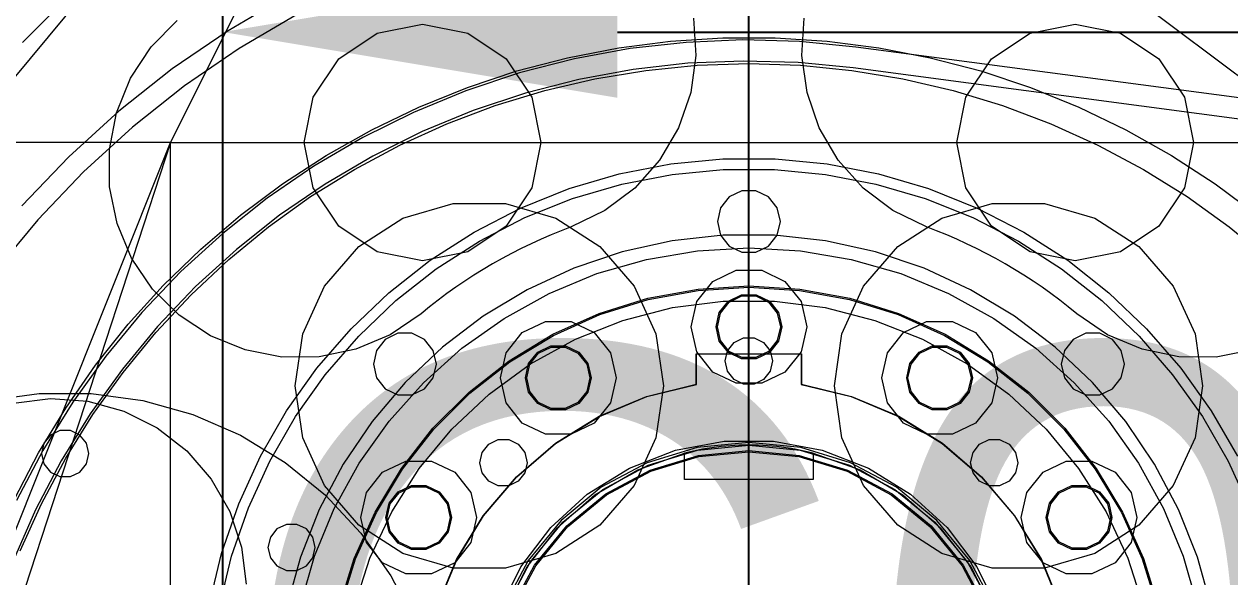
# Model space of a CAD drawing. Header units: millimetres. Extents: x -191664 to 191490, y -197311 to 10263.
# Drawn here: x 25052.6 to 25511.1, y 1774.9 to 1985 of the extents above; entities that cross this region are included whole.
import ezdxf

# ---------------------------------------------------------------- set-up
doc = ezdxf.new("R2010")
doc.units = ezdxf.units.MM
for name, color, linetype, lineweight in [('COTAS_O', 1, 'Continuous', 0), ('COTAS_P', 1, 'Continuous', 0), ('COTAS_USUARIO', 1, 'Continuous', 0), ('lateral_briquetadora', 7, 'Continuous', 0), ('TEXTOS', 4, 'Continuous', 0)]:
    doc.layers.add(name, color=color, linetype=linetype, lineweight=lineweight)
doc.dimstyles.new('PLANTA_100', dxfattribs={"dimtxt": 250, "dimasz": 150, "dimexe": 150, "dimexo": 80, "dimgap": 100, "dimtad": 1, "dimtih": 1, "dimtoh": 1, "dimdec": 1, "dimdsep": 46, "dimcen": 0.09, "dimclrd": 1, "dimclre": 1, "dimclrt": 1, "dimadec": 0, "dimazin": 0, "dimtfac": 1, "dimtdec": 4, "dimtofl": 0, "dimtmove": 0, "dimatfit": 3, "dimfxl": 1, "dimtolj": 1, "dimtzin": 0, "dimarcsym": 0})

# ---------------------------------------------------------------- blocks, each defined once
blk = doc.blocks.new('*D7')
at = {"layer": 'COTAS_P', "color": 1, "lineweight": -2, "transparency": 16777216}
for p, q in [((25334.81, 3271.57), (25080.53, 4103.58)), ((16187.4, 1228.91), (24980.92, 3916.29)), ((16254.38, 496.51), (16000.11, 1328.52))]:
    blk.add_line(p, q, dxfattribs=at)
at = {"layer": 'COTAS_P', "color": 1, "transparency": 16777216}
for points in [[(24973.62, 3940.2), (24988.23, 3892.38), (25124.37, 3960.13)], [(16180.1, 1252.82), (16194.71, 1205), (16043.95, 1185.07)]]:
    blk.add_solid(points, dxfattribs=at)
at = {"layer": 'Defpoints', "color": 0, "transparency": 16777216}
for p in [(25124.37, 3960.13), (25358.19, 3195.06), (16277.76, 420)]:
    blk.add_point(p, dxfattribs=at)
blk = doc.blocks.new('*D8')
at = {"layer": 'COTAS_P', "color": 1, "lineweight": -2, "transparency": 16777216}
for p, q in [((25128.19, 1262), (25128.19, 2132)), ((27628.19, 1262), (27628.19, 2132)), ((25278.19, 1982), (27478.19, 1982))]:
    blk.add_line(p, q, dxfattribs=at)
at = {"layer": 'COTAS_P', "color": 1, "transparency": 16777216}
for points in [[(25278.19, 2007), (25278.19, 1957), (25128.19, 1982)], [(27478.19, 2007), (27478.19, 1957), (27628.19, 1982)]]:
    blk.add_solid(points, dxfattribs=at)
at = {"layer": 'Defpoints', "color": 0, "transparency": 16777216}
for p in [(27628.19, 1982), (25128.19, 1182), (27628.19, 1182)]:
    blk.add_point(p, dxfattribs=at)
blk = doc.blocks.new('*D18')
at = {"layer": 'COTAS_O', "color": 1, "lineweight": -2, "transparency": 16777216}
for p, q in [((24708.19, 2300), (25478.19, 2300)), ((25328.19, 150), (25328.19, 2150)), ((24708.19, 0), (25478.19, 0))]:
    blk.add_line(p, q, dxfattribs=at)
at = {"layer": 'COTAS_O', "color": 1, "transparency": 16777216}
for points in [[(25303.19, 2150), (25353.19, 2150), (25328.19, 2300)], [(25303.19, 150), (25353.19, 150), (25328.19, 0)]]:
    blk.add_solid(points, dxfattribs=at)
at = {"layer": 'Defpoints', "color": 0, "transparency": 16777216}
for p in [(24628.19, 2300), (25328.19, 2300), (24628.19, 0)]:
    blk.add_point(p, dxfattribs=at)
blk = doc.blocks.new('*D101')
at = {"layer": 'COTAS_USUARIO', "color": 1, "lineweight": -2, "transparency": 16777216}
for p, q in [((25328.19, 1805), (25328.19, 3075)), ((26128.19, 1805), (26128.19, 3075)), ((25478.19, 2925), (25978.19, 2925))]:
    blk.add_line(p, q, dxfattribs=at)
at = {"layer": 'COTAS_USUARIO', "color": 1, "transparency": 16777216}
for points in [[(25478.19, 2950), (25478.19, 2900), (25328.19, 2925)], [(25978.19, 2950), (25978.19, 2900), (26128.19, 2925)]]:
    blk.add_solid(points, dxfattribs=at)
at = {"layer": 'Defpoints', "color": 0, "transparency": 16777216}
for p in [(26128.19, 2925), (25328.19, 1725), (26128.19, 1725)]:
    blk.add_point(p, dxfattribs=at)

msp = doc.modelspace()

# ---------------------------------------------------------------- linework, layer by layer
at = {"layer": 'lateral_briquetadora', "color": 9, "true_color": 0xb9c3c2}
for p, q in [((25228.19, 2180), (25028.19, 1940)), ((25228.19, 2180), (25108.19, 1940)), ((25228.19, 2180), (25548.19, 1940)), ((25152.34, 1995.54), (25130.1, 1982.51)), ((25063.55, 1989.63), (25057.11, 1983.19)), ((25100.84, 1976.33), (25110.82, 1986.44)), ((25156.15, 1988.51), (25134.38, 1975.75)), ((25307.16, 1987.3), (25308, 1973.12)), ((25348.37, 1973.12), (25349.21, 1987.3)), ((25057.11, 1983.19), (25051.94, 1978.03)), ((25130.1, 1982.51), (25108.82, 1967.96)), ((25172.24, 1971.81), (25186.84, 1981.57)), ((25186.84, 1981.57), (25204.06, 1984.99)), ((25204.06, 1984.99), (25221.28, 1981.57)), ((25221.28, 1981.57), (25235.88, 1971.81)), ((25420.49, 1971.81), (25435.09, 1981.57)), ((25435.09, 1981.57), (25452.31, 1984.99)), ((25452.31, 1984.99), (25469.53, 1981.57)), ((25469.53, 1981.57), (25484.13, 1971.81)), ((25093.02, 1964.46), (25100.84, 1976.33)), ((25278.71, 1976.03), (25298.42, 1978.57)), ((25298.42, 1978.57), (25318.25, 1979.84)), ((25318.25, 1979.84), (25338.12, 1979.84)), ((25338.12, 1979.84), (25357.95, 1978.57)), ((25357.95, 1978.57), (25377.66, 1976.03)), ((25134.38, 1975.75), (25113.56, 1961.51)), ((25162.49, 1957.21), (25172.24, 1971.81)), ((25235.88, 1971.81), (25245.64, 1957.21)), ((25239.98, 1967.19), (25259.21, 1972.23)), ((25259.21, 1972.23), (25278.71, 1976.03)), ((25308, 1973.12), (25306.06, 1959.04)), ((25350.32, 1959.04), (25348.37, 1973.12)), ((25377.66, 1976.03), (25397.17, 1972.23)), ((25397.17, 1972.23), (25416.39, 1967.19)), ((25410.74, 1957.21), (25420.49, 1971.81)), ((25484.13, 1971.81), (25493.89, 1957.21)), ((25108.82, 1967.96), (25088.6, 1951.96)), ((25221.12, 1960.93), (25239.98, 1967.19)), ((25269.66, 1964.24), (25289.03, 1967.43)), ((25289.03, 1967.43), (25308.57, 1969.36)), ((25308.57, 1969.36), (25328.19, 1970)), ((25328.19, 1970), (25347.81, 1969.36)), ((25347.81, 1969.36), (25367.34, 1967.43)), ((25367.34, 1967.43), (25386.71, 1964.24)), ((25416.39, 1967.19), (25435.25, 1960.93)), ((25087.66, 1951.3), (25093.02, 1964.46)), ((25250.54, 1959.78), (25269.66, 1964.24)), ((25386.71, 1964.24), (25405.83, 1959.78)), ((25113.56, 1961.51), (25093.78, 1945.86)), ((25202.7, 1953.47), (25221.12, 1960.93)), ((25231.75, 1954.08), (25250.54, 1959.78)), ((25306.06, 1959.04), (25301.4, 1945.61)), ((25354.97, 1945.61), (25350.32, 1959.04)), ((25405.83, 1959.78), (25424.62, 1954.08)), ((25435.25, 1960.93), (25453.67, 1953.47)), ((25159.06, 1939.99), (25162.49, 1957.21)), ((25184.8, 1944.85), (25202.7, 1953.47)), ((25213.38, 1947.16), (25231.75, 1954.08)), ((25245.64, 1957.21), (25249.06, 1939.99)), ((25407.31, 1939.99), (25410.74, 1957.21)), ((25424.62, 1954.08), (25442.99, 1947.16)), ((25453.67, 1953.47), (25471.57, 1944.85)), ((25493.89, 1957.21), (25497.31, 1939.99)), ((25088.6, 1951.96), (25069.55, 1934.59)), ((25084.98, 1937.34), (25087.66, 1951.3)), ((25093.78, 1945.86), (25075.14, 1928.87)), ((25167.48, 1935.09), (25184.8, 1944.85)), ((25195.5, 1939.06), (25213.38, 1947.16)), ((25301.4, 1945.61), (25294.22, 1933.35)), ((25362.15, 1933.35), (25354.97, 1945.61)), ((25442.99, 1947.16), (25460.87, 1939.06)), ((25471.57, 1944.85), (25488.89, 1935.09)), ((25028.19, 1740), (25108.19, 1940)), ((25108.19, 1940), (25028.19, 1940)), ((25108.19, 1940), (25028.19, 1695)), ((25108.19, 1510), (25108.19, 1940)), ((25108.19, 1940), (25548.19, 1940)), ((25108.19, 1504), (25108.19, 1940)), ((25162.49, 1922.77), (25159.06, 1939.99)), ((25249.06, 1939.99), (25245.64, 1922.77)), ((25410.74, 1922.77), (25407.31, 1939.99)), ((25497.31, 1939.99), (25493.89, 1922.77)), ((25085.07, 1923.13), (25084.98, 1937.34)), ((25150.83, 1924.25), (25167.48, 1935.09)), ((25178.19, 1929.81), (25195.5, 1939.06)), ((25460.87, 1939.06), (25478.19, 1929.81)), ((25488.89, 1935.09), (25505.54, 1924.25)), ((25069.55, 1934.59), (25051.75, 1915.94)), ((25278.91, 1928.11), (25298.44, 1931.87)), ((25294.22, 1933.35), (25284.78, 1922.72)), ((25298.44, 1931.87), (25318.24, 1933.76)), ((25318.24, 1933.76), (25338.13, 1933.76)), ((25338.13, 1933.76), (25357.93, 1931.87)), ((25357.93, 1931.87), (25377.46, 1928.11)), ((25371.59, 1922.72), (25362.15, 1933.35)), ((25075.14, 1928.87), (25057.73, 1910.62)), ((25161.52, 1919.44), (25178.19, 1929.81)), ((25259.83, 1922.51), (25278.91, 1928.11)), ((25279.86, 1924.22), (25299.01, 1927.91)), ((25299.01, 1927.91), (25318.43, 1929.77)), ((25318.43, 1929.77), (25337.94, 1929.77)), ((25337.94, 1929.77), (25357.36, 1927.91)), ((25357.36, 1927.91), (25376.52, 1924.22)), ((25377.46, 1928.11), (25396.54, 1922.51)), ((25478.19, 1929.81), (25494.86, 1919.44)), ((25087.93, 1909.21), (25085.07, 1923.13)), ((25134.9, 1912.37), (25150.83, 1924.25)), ((25172.24, 1908.17), (25162.49, 1922.77)), ((25245.64, 1922.77), (25235.88, 1908.17)), ((25241.36, 1915.11), (25259.83, 1922.51)), ((25261.14, 1918.73), (25279.86, 1924.22)), ((25284.78, 1922.72), (25273.45, 1914.14)), ((25325.52, 1921.7), (25320.7, 1919.38)), ((25330.86, 1921.7), (25325.52, 1921.7)), ((25335.67, 1919.38), (25330.86, 1921.7)), ((25382.92, 1914.14), (25371.59, 1922.72)), ((25376.52, 1924.22), (25395.24, 1918.73)), ((25396.54, 1922.51), (25415.01, 1915.11)), ((25420.49, 1908.17), (25410.74, 1922.77)), ((25493.89, 1922.77), (25484.13, 1908.17)), ((25505.54, 1924.25), (25521.47, 1912.37)), ((25145.56, 1908.01), (25161.52, 1919.44)), ((25196.61, 1911.21), (25215.72, 1916.82)), ((25215.72, 1916.82), (25235.65, 1916.82)), ((25235.65, 1916.82), (25254.77, 1911.21)), ((25243.03, 1911.47), (25261.14, 1918.73)), ((25320.7, 1919.38), (25317.37, 1915.21)), ((25339, 1915.21), (25335.67, 1919.38)), ((25395.24, 1918.73), (25413.35, 1911.47)), ((25401.61, 1911.21), (25420.72, 1916.82)), ((25420.72, 1916.82), (25440.65, 1916.82)), ((25440.65, 1916.82), (25459.77, 1911.21)), ((25494.86, 1919.44), (25510.82, 1908.01)), ((25119.77, 1899.49), (25134.9, 1912.37)), ((25223.69, 1906), (25241.36, 1915.11)), ((25273.45, 1914.14), (25260.66, 1907.94)), ((25317.37, 1915.21), (25316.19, 1910)), ((25340.19, 1910), (25339, 1915.21)), ((25395.71, 1907.94), (25382.92, 1914.14)), ((25415.01, 1915.11), (25432.69, 1906)), ((25057.73, 1910.62), (25041.63, 1891.2)), ((25093.45, 1896.11), (25087.93, 1909.21)), ((25130.38, 1895.55), (25145.56, 1908.01)), ((25186.84, 1898.42), (25172.24, 1908.17)), ((25179.85, 1900.44), (25196.61, 1911.21)), ((25235.88, 1908.17), (25221.28, 1898.42)), ((25225.69, 1902.54), (25243.03, 1911.47)), ((25254.77, 1911.21), (25271.53, 1900.44)), ((25260.66, 1907.94), (25256.79, 1906.46)), ((25316.19, 1910), (25317.37, 1904.79)), ((25339, 1904.79), (25340.19, 1910)), ((25384.85, 1900.44), (25401.61, 1911.21)), ((25399.58, 1906.46), (25395.71, 1907.94)), ((25413.35, 1911.47), (25430.69, 1902.54)), ((25435.09, 1898.42), (25420.49, 1908.17)), ((25459.77, 1911.21), (25476.53, 1900.44)), ((25484.13, 1908.17), (25469.53, 1898.42)), ((25510.82, 1908.01), (25525.99, 1895.55)), ((25206.95, 1895.25), (25223.69, 1906)), ((25249.15, 1903.26), (25245.38, 1901.54)), ((25252.95, 1904.9), (25249.15, 1903.26)), ((25256.79, 1906.46), (25252.95, 1904.9)), ((25318.44, 1904.74), (25299.07, 1902.63)), ((25317.37, 1904.79), (25320.7, 1900.62)), ((25337.93, 1904.74), (25318.44, 1904.74)), ((25335.67, 1900.62), (25339, 1904.79)), ((25357.31, 1902.63), (25337.93, 1904.74)), ((25403.42, 1904.9), (25399.58, 1906.46)), ((25407.23, 1903.26), (25403.42, 1904.9)), ((25411, 1901.54), (25407.23, 1903.26)), ((25432.69, 1906), (25449.42, 1895.25)), ((25105.5, 1885.66), (25119.77, 1899.49)), ((25166.8, 1885.38), (25179.85, 1900.44)), ((25204.06, 1894.99), (25186.84, 1898.42)), ((25221.28, 1898.42), (25204.06, 1894.99)), ((25209.27, 1891.99), (25225.69, 1902.54)), ((25241.64, 1899.74), (25237.95, 1897.86)), ((25245.38, 1901.54), (25241.64, 1899.74)), ((25280.03, 1898.44), (25261.56, 1892.22)), ((25271.53, 1900.44), (25284.57, 1885.38)), ((25299.07, 1902.63), (25280.03, 1898.44)), ((25320.7, 1900.62), (25325.52, 1898.3)), ((25330.86, 1898.3), (25335.67, 1900.62)), ((25376.34, 1898.44), (25357.31, 1902.63)), ((25371.8, 1885.38), (25384.85, 1900.44)), ((25394.81, 1892.22), (25376.34, 1898.44)), ((25414.73, 1899.74), (25411, 1901.54)), ((25418.42, 1897.86), (25414.73, 1899.74)), ((25430.69, 1902.54), (25447.1, 1891.99)), ((25452.31, 1894.99), (25435.09, 1898.42)), ((25469.53, 1898.42), (25452.31, 1894.99)), ((25476.53, 1900.44), (25489.57, 1885.38)), ((25101.42, 1884.34), (25093.45, 1896.11)), ((25116.05, 1882.13), (25130.38, 1895.55)), ((25191.32, 1882.95), (25206.95, 1895.25)), ((25230.69, 1893.87), (25227.12, 1891.77)), ((25234.3, 1895.91), (25230.69, 1893.87)), ((25237.95, 1897.86), (25234.3, 1895.91)), ((25325.52, 1898.3), (25330.86, 1898.3)), ((25422.08, 1895.91), (25418.42, 1897.86)), ((25425.69, 1893.87), (25422.08, 1895.91)), ((25429.25, 1891.77), (25425.69, 1893.87)), ((25449.42, 1895.25), (25465.05, 1882.95)), ((25193.94, 1879.93), (25209.27, 1891.99)), ((25223.6, 1889.58), (25220.13, 1887.32)), ((25227.12, 1891.77), (25223.6, 1889.58)), ((25261.56, 1892.22), (25243.87, 1884.03)), ((25314.47, 1887.2), (25323.29, 1891.45)), ((25323.29, 1891.45), (25333.08, 1891.45)), ((25333.08, 1891.45), (25341.9, 1887.2)), ((25412.5, 1884.03), (25394.81, 1892.22)), ((25432.77, 1889.58), (25429.25, 1891.77)), ((25436.25, 1887.32), (25432.77, 1889.58)), ((25447.1, 1891.99), (25462.43, 1879.93)), ((25092.14, 1870.95), (25105.5, 1885.66)), ((25158.52, 1867.26), (25166.8, 1885.38)), ((25216.7, 1884.99), (25213.33, 1882.58)), ((25220.13, 1887.32), (25216.7, 1884.99)), ((25284.57, 1885.38), (25292.85, 1867.26)), ((25308.37, 1879.55), (25314.47, 1887.2)), ((25308.84, 1884.33), (25328.19, 1885.5)), ((25328.19, 1885.5), (25347.53, 1884.33)), ((25341.9, 1887.2), (25348.01, 1879.55)), ((25363.52, 1867.26), (25371.8, 1885.38)), ((25439.67, 1884.99), (25436.25, 1887.32)), ((25443.05, 1882.58), (25439.67, 1884.99)), ((25489.57, 1885.38), (25497.85, 1867.26)), ((25111.54, 1874.36), (25101.42, 1884.34)), ((25102.63, 1867.8), (25116.05, 1882.13)), ((25176.93, 1869.23), (25191.32, 1882.95)), ((25210, 1880.11), (25206.74, 1877.56)), ((25213.33, 1882.58), (25210, 1880.11)), ((25243.87, 1884.03), (25227.17, 1873.98)), ((25271.27, 1875.07), (25289.78, 1880.84)), ((25289.78, 1880.84), (25308.84, 1884.33)), ((25320.39, 1879.77), (25325.41, 1882.19)), ((25320.7, 1879.38), (25325.52, 1881.7)), ((25325.41, 1882.19), (25330.97, 1882.19)), ((25325.52, 1881.7), (25330.86, 1881.7)), ((25330.86, 1881.7), (25335.67, 1879.38)), ((25330.97, 1882.19), (25335.98, 1879.77)), ((25347.53, 1884.33), (25366.6, 1880.84)), ((25366.6, 1880.84), (25385.1, 1875.07)), ((25429.2, 1873.98), (25412.5, 1884.03)), ((25446.37, 1880.11), (25443.05, 1882.58)), ((25449.64, 1877.56), (25446.37, 1880.11)), ((25465.05, 1882.95), (25479.45, 1869.23)), ((25179.82, 1866.47), (25193.94, 1879.93)), ((25206.74, 1877.56), (25203.52, 1874.95)), ((25280.29, 1872.41), (25299.14, 1877.25)), ((25299.14, 1877.25), (25318.45, 1879.69)), ((25306.19, 1870), (25308.37, 1879.55)), ((25315.69, 1870), (25316.92, 1875.42)), ((25316.92, 1875.42), (25320.39, 1879.77)), ((25317.37, 1875.21), (25320.7, 1879.38)), ((25318.45, 1879.69), (25337.92, 1879.69)), ((25335.67, 1879.38), (25339, 1875.21)), ((25335.98, 1879.77), (25339.45, 1875.42)), ((25337.92, 1879.69), (25357.23, 1877.25)), ((25339.45, 1875.42), (25340.69, 1870)), ((25348.01, 1879.55), (25350.19, 1870)), ((25357.23, 1877.25), (25376.08, 1872.41)), ((25452.85, 1874.95), (25449.64, 1877.56)), ((25462.43, 1879.93), (25476.55, 1866.47)), ((25079.75, 1855.41), (25092.14, 1870.95)), ((25123.4, 1866.54), (25111.54, 1874.36)), ((25203.52, 1874.95), (25191.75, 1866.97)), ((25227.17, 1873.98), (25211.66, 1862.19)), ((25241.97, 1867.77), (25250.79, 1872.02)), ((25250.79, 1872.02), (25260.58, 1872.02)), ((25253.6, 1867.12), (25271.27, 1875.07)), ((25260.58, 1872.02), (25269.4, 1867.77)), ((25262.19, 1865.25), (25280.29, 1872.41)), ((25316.19, 1870), (25317.37, 1875.21)), ((25339, 1875.21), (25340.19, 1870)), ((25376.08, 1872.41), (25394.18, 1865.25)), ((25385.1, 1875.07), (25402.77, 1867.12)), ((25386.97, 1867.77), (25395.79, 1872.02)), ((25395.79, 1872.02), (25405.58, 1872.02)), ((25405.58, 1872.02), (25414.4, 1867.77)), ((25444.72, 1862.19), (25429.2, 1873.98)), ((25464.62, 1866.97), (25452.85, 1874.95)), ((25090.18, 1852.63), (25102.63, 1867.8)), ((25136.57, 1861.18), (25123.4, 1866.54)), ((25155.69, 1847.54), (25158.52, 1867.26)), ((25163.9, 1854.2), (25176.93, 1869.23)), ((25167.05, 1851.72), (25179.82, 1866.47)), ((25191.75, 1866.97), (25178.66, 1861.45)), ((25194.7, 1867.51), (25189.89, 1865.2)), ((25200.04, 1867.51), (25194.7, 1867.51)), ((25204.85, 1865.2), (25200.04, 1867.51)), ((25235.87, 1860.12), (25241.97, 1867.77)), ((25237.01, 1857.09), (25253.6, 1867.12)), ((25269.4, 1867.77), (25275.51, 1860.12)), ((25292.85, 1867.26), (25295.69, 1847.54)), ((25308.37, 1860.45), (25306.19, 1870)), ((25316.92, 1864.58), (25315.69, 1870)), ((25317.37, 1864.79), (25316.19, 1870)), ((25340.19, 1870), (25339, 1864.79)), ((25340.69, 1870), (25339.45, 1864.58)), ((25350.19, 1870), (25348.01, 1860.45)), ((25360.69, 1847.54), (25363.52, 1867.26)), ((25380.87, 1860.12), (25386.97, 1867.77)), ((25402.77, 1867.12), (25419.36, 1857.09)), ((25414.4, 1867.77), (25420.51, 1860.12)), ((25456.33, 1867.51), (25451.52, 1865.2)), ((25461.67, 1867.51), (25456.33, 1867.51)), ((25466.48, 1865.2), (25461.67, 1867.51)), ((25477.71, 1861.45), (25464.62, 1866.97)), ((25476.55, 1866.47), (25489.33, 1851.72)), ((25479.45, 1869.23), (25492.47, 1854.2)), ((25497.85, 1867.26), (25500.69, 1847.54)), ((25189.89, 1865.2), (25186.56, 1861.02)), ((25211.66, 1862.19), (25197.51, 1848.79)), ((25208.18, 1861.02), (25204.85, 1865.2)), ((25245.13, 1855.87), (25262.19, 1865.25)), ((25247.89, 1860.35), (25252.91, 1862.76)), ((25248.2, 1859.96), (25253.02, 1862.27)), ((25252.91, 1862.76), (25258.47, 1862.76)), ((25253.02, 1862.27), (25258.36, 1862.27)), ((25258.36, 1862.27), (25263.17, 1859.96)), ((25258.47, 1862.76), (25263.48, 1860.35)), ((25320.39, 1860.23), (25316.92, 1864.58)), ((25320.7, 1860.62), (25317.37, 1864.79)), ((25320.08, 1860.9), (25322.58, 1864.04)), ((25322.58, 1864.04), (25326.18, 1865.77)), ((25326.18, 1865.77), (25330.19, 1865.77)), ((25330.19, 1865.77), (25333.8, 1864.04)), ((25333.8, 1864.04), (25336.3, 1860.9)), ((25339, 1864.79), (25335.67, 1860.62)), ((25339.45, 1864.58), (25335.98, 1860.23)), ((25392.89, 1860.35), (25397.91, 1862.76)), ((25393.2, 1859.96), (25398.02, 1862.27)), ((25394.18, 1865.25), (25411.24, 1855.87)), ((25397.91, 1862.76), (25403.47, 1862.76)), ((25398.02, 1862.27), (25403.36, 1862.27)), ((25403.36, 1862.27), (25408.17, 1859.96)), ((25403.47, 1862.76), (25408.48, 1860.35)), ((25458.87, 1848.79), (25444.72, 1862.19)), ((25451.52, 1865.2), (25448.19, 1861.02)), ((25469.81, 1861.02), (25466.48, 1865.2)), ((25150.53, 1858.5), (25136.57, 1861.18)), ((25164.74, 1858.59), (25150.53, 1858.5)), ((25178.66, 1861.45), (25164.74, 1858.59)), ((25186.56, 1861.02), (25185.37, 1855.81)), ((25209.37, 1855.81), (25208.18, 1861.02)), ((25221.76, 1845.14), (25237.01, 1857.09)), ((25233.69, 1850.57), (25235.87, 1860.12)), ((25244.42, 1856), (25247.89, 1860.35)), ((25244.87, 1855.78), (25248.2, 1859.96)), ((25263.17, 1859.96), (25266.5, 1855.78)), ((25263.48, 1860.35), (25266.95, 1856)), ((25275.51, 1860.12), (25277.69, 1850.57)), ((25308.19, 1859.75), (25348.19, 1859.75)), ((25308.19, 1848.14), (25308.19, 1859.75)), ((25308.29, 1848.05), (25308.29, 1859.65)), ((25308.29, 1859.65), (25348.09, 1859.65)), ((25314.47, 1852.8), (25308.37, 1860.45)), ((25319.19, 1857), (25320.08, 1860.9)), ((25325.41, 1857.81), (25320.39, 1860.23)), ((25325.52, 1858.3), (25320.7, 1860.62)), ((25330.97, 1857.81), (25325.41, 1857.81)), ((25330.86, 1858.3), (25325.52, 1858.3)), ((25335.67, 1860.62), (25330.86, 1858.3)), ((25335.98, 1860.23), (25330.97, 1857.81)), ((25336.3, 1860.9), (25337.19, 1857)), ((25348.01, 1860.45), (25341.9, 1852.8)), ((25348.09, 1859.65), (25348.09, 1848.05)), ((25348.19, 1859.75), (25348.19, 1848.14)), ((25378.69, 1850.57), (25380.87, 1860.12)), ((25389.42, 1856), (25392.89, 1860.35)), ((25389.87, 1855.78), (25393.2, 1859.96)), ((25408.17, 1859.96), (25411.5, 1855.78)), ((25408.48, 1860.35), (25411.95, 1856)), ((25419.36, 1857.09), (25434.62, 1845.14)), ((25420.51, 1860.12), (25422.69, 1850.57)), ((25448.19, 1861.02), (25447, 1855.81)), ((25471, 1855.81), (25469.81, 1861.02)), ((25491.64, 1858.59), (25477.71, 1861.45)), ((25505.85, 1858.5), (25491.64, 1858.59)), ((25519.8, 1861.18), (25505.85, 1858.5)), ((25068.38, 1839.12), (25079.75, 1855.41)), ((25078.75, 1836.67), (25090.18, 1852.63)), ((25152.36, 1837.99), (25163.9, 1854.2)), ((25185.37, 1855.81), (25186.56, 1850.61)), ((25208.18, 1850.61), (25209.37, 1855.81)), ((25229.39, 1844.43), (25245.13, 1855.87)), ((25243.19, 1850.57), (25244.42, 1856)), ((25243.69, 1850.57), (25244.87, 1855.78)), ((25266.5, 1855.78), (25267.69, 1850.57)), ((25266.95, 1856), (25268.19, 1850.57)), ((25323.29, 1848.55), (25314.47, 1852.8)), ((25320.08, 1853.1), (25319.19, 1857)), ((25322.58, 1849.96), (25320.08, 1853.1)), ((25341.9, 1852.8), (25333.08, 1848.55)), ((25336.3, 1853.1), (25333.8, 1849.96)), ((25337.19, 1857), (25336.3, 1853.1)), ((25388.19, 1850.57), (25389.42, 1856)), ((25388.69, 1850.57), (25389.87, 1855.78)), ((25411.24, 1855.87), (25426.99, 1844.43)), ((25411.5, 1855.78), (25412.69, 1850.57)), ((25411.95, 1856), (25413.19, 1850.57)), ((25447, 1855.81), (25448.19, 1850.61)), ((25469.81, 1850.61), (25471, 1855.81)), ((25492.47, 1854.2), (25504.01, 1837.99)), ((25155.73, 1835.83), (25167.05, 1851.72)), ((25197.51, 1848.79), (25184.89, 1833.93)), ((25186.56, 1850.61), (25189.89, 1846.43)), ((25204.85, 1846.43), (25208.18, 1850.61)), ((25235.87, 1841.03), (25233.69, 1850.57)), ((25244.42, 1845.15), (25243.19, 1850.57)), ((25244.87, 1845.37), (25243.69, 1850.57)), ((25267.69, 1850.57), (25266.5, 1845.37)), ((25268.19, 1850.57), (25266.95, 1845.15)), ((25277.69, 1850.57), (25275.51, 1841.03)), ((25289.22, 1843.51), (25308.19, 1848.14)), ((25289.32, 1843.44), (25308.29, 1848.05)), ((25326.18, 1848.23), (25322.58, 1849.96)), ((25333.08, 1848.55), (25323.29, 1848.55)), ((25330.19, 1848.23), (25326.18, 1848.23)), ((25333.8, 1849.96), (25330.19, 1848.23)), ((25348.09, 1848.05), (25367.05, 1843.44)), ((25348.19, 1848.14), (25367.15, 1843.51)), ((25380.87, 1841.03), (25378.69, 1850.57)), ((25389.42, 1845.15), (25388.19, 1850.57)), ((25389.87, 1845.37), (25388.69, 1850.57)), ((25412.69, 1850.57), (25411.5, 1845.37)), ((25413.19, 1850.57), (25411.95, 1845.15)), ((25422.69, 1850.57), (25420.51, 1841.03)), ((25448.19, 1850.61), (25451.52, 1846.43)), ((25471.48, 1833.93), (25458.87, 1848.79)), ((25466.48, 1846.43), (25469.81, 1850.61)), ((25489.33, 1851.72), (25500.64, 1835.83)), ((25158.52, 1827.81), (25155.69, 1847.54)), ((25189.89, 1846.43), (25194.7, 1844.12)), ((25194.7, 1844.12), (25200.04, 1844.12)), ((25200.04, 1844.12), (25204.85, 1846.43)), ((25208.05, 1831.43), (25221.76, 1845.14)), ((25215.2, 1831.1), (25229.39, 1844.43)), ((25247.89, 1840.8), (25244.42, 1845.15)), ((25248.2, 1841.19), (25244.87, 1845.37)), ((25266.5, 1845.37), (25263.17, 1841.19)), ((25266.95, 1845.15), (25263.48, 1840.8)), ((25271.21, 1835.98), (25289.22, 1843.51)), ((25271.32, 1835.92), (25289.32, 1843.44)), ((25295.69, 1847.54), (25292.85, 1827.81)), ((25363.52, 1827.81), (25360.69, 1847.54)), ((25367.05, 1843.44), (25385.06, 1835.92)), ((25367.15, 1843.51), (25385.16, 1835.98)), ((25392.89, 1840.8), (25389.42, 1845.15)), ((25393.2, 1841.19), (25389.87, 1845.37)), ((25411.5, 1845.37), (25408.17, 1841.19)), ((25411.95, 1845.15), (25408.48, 1840.8)), ((25426.99, 1844.43), (25441.18, 1831.1)), ((25434.62, 1845.14), (25448.32, 1831.43)), ((25451.52, 1846.43), (25456.33, 1844.12)), ((25456.33, 1844.12), (25461.67, 1844.12)), ((25461.67, 1844.12), (25466.48, 1846.43)), ((25500.69, 1847.54), (25497.85, 1827.81)), ((25048.53, 1840.97), (25062.63, 1842.73)), ((25058.08, 1822.12), (25068.38, 1839.12)), ((25062.63, 1842.73), (25076.81, 1841.71)), ((25076.81, 1841.71), (25090.51, 1837.95)), ((25241.97, 1833.37), (25235.87, 1841.03)), ((25252.91, 1838.39), (25247.89, 1840.8)), ((25253.02, 1838.87), (25248.2, 1841.19)), ((25258.36, 1838.87), (25253.02, 1838.87)), ((25263.17, 1841.19), (25258.36, 1838.87)), ((25263.48, 1840.8), (25258.47, 1838.39)), ((25275.51, 1841.03), (25269.4, 1833.37)), ((25386.97, 1833.37), (25380.87, 1841.03)), ((25397.91, 1838.39), (25392.89, 1840.8)), ((25398.02, 1838.87), (25393.2, 1841.19)), ((25403.36, 1838.87), (25398.02, 1838.87)), ((25408.17, 1841.19), (25403.36, 1838.87)), ((25408.48, 1840.8), (25403.47, 1838.39)), ((25420.51, 1841.03), (25414.4, 1833.37)), ((25068.38, 1820), (25078.75, 1836.67)), ((25090.51, 1837.95), (25103.22, 1831.58)), ((25142.42, 1820.77), (25152.36, 1837.99)), ((25145.98, 1818.94), (25155.73, 1835.83)), ((25258.47, 1838.39), (25252.91, 1838.39)), ((25254.6, 1825.73), (25271.21, 1835.98)), ((25254.7, 1825.68), (25271.32, 1835.92)), ((25385.06, 1835.92), (25401.67, 1825.68)), ((25385.16, 1835.98), (25401.78, 1825.73)), ((25403.47, 1838.39), (25397.91, 1838.39)), ((25500.64, 1835.83), (25510.4, 1818.94)), ((25504.01, 1837.99), (25513.95, 1820.77)), ((25103.22, 1831.58), (25114.44, 1822.85)), ((25184.89, 1833.93), (25173.95, 1817.8)), ((25196.1, 1816.17), (25208.05, 1831.43)), ((25202.79, 1816.11), (25215.2, 1831.1)), ((25250.79, 1829.13), (25241.97, 1833.37)), ((25269.4, 1833.37), (25260.58, 1829.13)), ((25395.79, 1829.13), (25386.97, 1833.37)), ((25414.4, 1833.37), (25405.58, 1829.13)), ((25441.18, 1831.1), (25453.58, 1816.11)), ((25448.32, 1831.43), (25460.28, 1816.17)), ((25482.42, 1817.8), (25471.48, 1833.93)), ((25166.8, 1809.69), (25158.52, 1827.81)), ((25226.74, 1822.24), (25229.24, 1825.37)), ((25229.24, 1825.37), (25232.85, 1827.11)), ((25232.85, 1827.11), (25236.85, 1827.11)), ((25236.85, 1827.11), (25240.46, 1825.37)), ((25239.78, 1813.02), (25254.6, 1825.73)), ((25239.89, 1812.98), (25254.7, 1825.68)), ((25240.46, 1825.37), (25242.96, 1822.24)), ((25260.58, 1829.13), (25250.79, 1829.13)), ((25292.85, 1827.81), (25284.57, 1809.69)), ((25300.27, 1823.11), (25318.78, 1826.56)), ((25328.19, 1826), (25308.48, 1824.06)), ((25308.68, 1823.08), (25328.19, 1825)), ((25318.78, 1826.56), (25337.6, 1826.56)), ((25347.89, 1824.06), (25328.19, 1826)), ((25328.19, 1825), (25347.7, 1823.08)), ((25337.6, 1826.56), (25356.1, 1823.11)), ((25371.8, 1809.69), (25363.52, 1827.81)), ((25405.58, 1829.13), (25395.79, 1829.13)), ((25401.67, 1825.68), (25416.49, 1812.98)), ((25401.78, 1825.73), (25416.59, 1813.02)), ((25413.42, 1822.24), (25415.91, 1825.37)), ((25415.91, 1825.37), (25419.52, 1827.11)), ((25419.52, 1827.11), (25423.53, 1827.11)), ((25423.53, 1827.11), (25427.14, 1825.37)), ((25427.14, 1825.37), (25429.63, 1822.24)), ((25497.85, 1827.81), (25489.57, 1809.69)), ((25048.89, 1804.5), (25058.08, 1822.12)), ((25114.44, 1822.85), (25123.74, 1812.11)), ((25134.16, 1802.68), (25142.42, 1820.77)), ((25225.85, 1818.34), (25226.74, 1822.24)), ((25242.96, 1822.24), (25243.85, 1818.34)), ((25282.72, 1816.31), (25300.27, 1823.11)), ((25285.9, 1815.62), (25303.69, 1821.95)), ((25308.48, 1824.06), (25289.54, 1818.31)), ((25289.92, 1817.39), (25308.68, 1823.08)), ((25290.68, 1815.54), (25309.07, 1821.12)), ((25290.87, 1815.08), (25309.17, 1820.63)), ((25310.6, 1823.44), (25303.69, 1821.95)), ((25303.69, 1812), (25303.69, 1821.95)), ((25309.07, 1821.12), (25328.19, 1823)), ((25309.17, 1820.63), (25328.19, 1822.5)), ((25317.6, 1824.44), (25310.6, 1823.44)), ((25324.65, 1824.94), (25317.6, 1824.44)), ((25331.72, 1824.94), (25324.65, 1824.94)), ((25328.19, 1823), (25347.31, 1821.12)), ((25328.19, 1822.5), (25347.21, 1820.63)), ((25338.77, 1824.44), (25331.72, 1824.94)), ((25345.77, 1823.44), (25338.77, 1824.44)), ((25352.69, 1821.95), (25345.77, 1823.44)), ((25347.21, 1820.63), (25365.5, 1815.08)), ((25347.31, 1821.12), (25365.69, 1815.54)), ((25347.7, 1823.08), (25366.45, 1817.39)), ((25366.84, 1818.31), (25347.89, 1824.06)), ((25352.69, 1821.95), (25370.47, 1815.62)), ((25352.69, 1821.95), (25352.69, 1812)), ((25356.1, 1823.11), (25373.65, 1816.31)), ((25412.52, 1818.34), (25413.42, 1822.24)), ((25429.63, 1822.24), (25430.52, 1818.34)), ((25059.12, 1802.69), (25068.38, 1820)), ((25137.87, 1801.19), (25145.98, 1818.94)), ((25173.95, 1817.8), (25164.82, 1800.58)), ((25186.07, 1799.59), (25196.1, 1816.17)), ((25188.9, 1814.7), (25197.72, 1818.95)), ((25192.36, 1799.67), (25202.79, 1816.11)), ((25197.72, 1818.95), (25207.51, 1818.95)), ((25207.51, 1818.95), (25216.33, 1814.7)), ((25226.74, 1814.43), (25225.85, 1818.34)), ((25243.85, 1818.34), (25242.96, 1814.43)), ((25266.72, 1806.4), (25282.72, 1816.31)), ((25289.54, 1818.31), (25272.07, 1808.98)), ((25272.63, 1808.15), (25289.92, 1817.39)), ((25366.45, 1817.39), (25383.74, 1808.15)), ((25384.3, 1808.98), (25366.84, 1818.31)), ((25373.65, 1816.31), (25389.66, 1806.4)), ((25413.42, 1814.43), (25412.52, 1818.34)), ((25430.52, 1818.34), (25429.63, 1814.43)), ((25440.04, 1814.7), (25448.86, 1818.95)), ((25448.86, 1818.95), (25458.66, 1818.95)), ((25453.58, 1816.11), (25464.01, 1799.67)), ((25458.66, 1818.95), (25467.48, 1814.7)), ((25460.28, 1816.17), (25470.3, 1799.59)), ((25491.55, 1800.58), (25482.42, 1817.8)), ((25510.4, 1818.94), (25518.5, 1801.19)), ((25123.74, 1812.11), (25130.77, 1799.76)), ((25182.79, 1807.05), (25188.9, 1814.7)), ((25216.33, 1814.7), (25222.43, 1807.05)), ((25229.24, 1811.3), (25226.74, 1814.43)), ((25227.13, 1798.15), (25239.78, 1813.02)), ((25227.24, 1798.12), (25239.89, 1812.98)), ((25232.85, 1809.56), (25229.24, 1811.3)), ((25240.46, 1811.3), (25236.85, 1809.56)), ((25242.96, 1814.43), (25240.46, 1811.3)), ((25269.63, 1806.06), (25285.9, 1815.62)), ((25273.74, 1806.48), (25290.68, 1815.54)), ((25274.02, 1806.07), (25290.87, 1815.08)), ((25352.69, 1812), (25303.69, 1812)), ((25365.5, 1815.08), (25382.35, 1806.07)), ((25365.69, 1815.54), (25382.63, 1806.48)), ((25370.47, 1815.62), (25386.74, 1806.06)), ((25415.91, 1811.3), (25413.42, 1814.43)), ((25419.52, 1809.56), (25415.91, 1811.3)), ((25416.49, 1812.98), (25429.14, 1798.12)), ((25416.59, 1813.02), (25429.24, 1798.15)), ((25427.14, 1811.3), (25423.53, 1809.56)), ((25429.63, 1814.43), (25427.14, 1811.3)), ((25433.94, 1807.05), (25440.04, 1814.7)), ((25467.48, 1814.7), (25473.58, 1807.05)), ((25179.85, 1794.63), (25166.8, 1809.69)), ((25180.61, 1797.5), (25182.79, 1807.05)), ((25191.35, 1802.92), (25194.82, 1807.27)), ((25191.8, 1802.71), (25195.13, 1806.88)), ((25194.82, 1807.27), (25199.83, 1809.69)), ((25195.13, 1806.88), (25199.94, 1809.2)), ((25199.83, 1809.69), (25205.39, 1809.69)), ((25199.94, 1809.2), (25205.28, 1809.2)), ((25205.28, 1809.2), (25210.09, 1806.88)), ((25205.39, 1809.69), (25210.41, 1807.27)), ((25210.09, 1806.88), (25213.42, 1802.71)), ((25210.41, 1807.27), (25213.88, 1802.92)), ((25222.43, 1807.05), (25224.61, 1797.5)), ((25236.85, 1809.56), (25232.85, 1809.56)), ((25272.07, 1808.98), (25256.77, 1796.42)), ((25257.48, 1795.71), (25272.63, 1808.15)), ((25284.57, 1809.69), (25271.53, 1794.63)), ((25384.85, 1794.63), (25371.8, 1809.69)), ((25383.74, 1808.15), (25398.9, 1795.71)), ((25399.6, 1796.42), (25384.3, 1808.98)), ((25423.53, 1809.56), (25419.52, 1809.56)), ((25431.76, 1797.5), (25433.94, 1807.05)), ((25442.5, 1802.92), (25445.97, 1807.27)), ((25442.95, 1802.71), (25446.28, 1806.88)), ((25445.97, 1807.27), (25450.98, 1809.69)), ((25446.28, 1806.88), (25451.09, 1809.2)), ((25450.98, 1809.69), (25456.54, 1809.69)), ((25451.09, 1809.2), (25456.43, 1809.2)), ((25456.43, 1809.2), (25461.24, 1806.88)), ((25456.54, 1809.69), (25461.55, 1807.27)), ((25461.24, 1806.88), (25464.57, 1802.71)), ((25461.55, 1807.27), (25465.02, 1802.92)), ((25473.58, 1807.05), (25475.76, 1797.5)), ((25489.57, 1809.69), (25476.53, 1794.63)), ((25051.02, 1784.81), (25059.12, 1802.69)), ((25127.65, 1783.88), (25134.16, 1802.68)), ((25190.11, 1797.5), (25191.35, 1802.92)), ((25190.61, 1797.5), (25191.8, 1802.71)), ((25213.42, 1802.71), (25214.61, 1797.5)), ((25213.88, 1802.92), (25215.11, 1797.5)), ((25252.81, 1793.72), (25266.72, 1806.4)), ((25255.44, 1793.61), (25269.63, 1806.06)), ((25258.89, 1794.3), (25273.74, 1806.48)), ((25259.24, 1793.94), (25274.02, 1806.07)), ((25382.35, 1806.07), (25397.13, 1793.94)), ((25382.63, 1806.48), (25397.48, 1794.3)), ((25386.74, 1806.06), (25400.93, 1793.61)), ((25389.66, 1806.4), (25403.57, 1793.72)), ((25441.26, 1797.5), (25442.5, 1802.92)), ((25441.76, 1797.5), (25442.95, 1802.71)), ((25464.57, 1802.71), (25465.76, 1797.5)), ((25465.02, 1802.92), (25466.26, 1797.5)), ((25130.77, 1799.76), (25135.25, 1786.27)), ((25131.49, 1782.76), (25137.87, 1801.19)), ((25164.82, 1800.58), (25157.61, 1782.47)), ((25178.12, 1781.91), (25186.07, 1799.59)), ((25182.79, 1787.95), (25180.61, 1797.5)), ((25184.07, 1782.06), (25192.36, 1799.67)), ((25191.35, 1792.08), (25190.11, 1797.5)), ((25191.8, 1792.29), (25190.61, 1797.5)), ((25214.61, 1797.5), (25213.42, 1792.29)), ((25215.11, 1797.5), (25213.88, 1792.08)), ((25216.96, 1781.49), (25227.13, 1798.15)), ((25217.06, 1781.47), (25227.24, 1798.12)), ((25224.61, 1797.5), (25222.43, 1787.95)), ((25429.14, 1798.12), (25439.31, 1781.47)), ((25429.24, 1798.15), (25439.41, 1781.49)), ((25433.94, 1787.95), (25431.76, 1797.5)), ((25442.5, 1792.08), (25441.26, 1797.5)), ((25442.95, 1792.29), (25441.76, 1797.5)), ((25464.01, 1799.67), (25472.3, 1782.06)), ((25465.76, 1797.5), (25464.57, 1792.29)), ((25466.26, 1797.5), (25465.02, 1792.08)), ((25470.3, 1799.59), (25478.26, 1781.91)), ((25475.76, 1797.5), (25473.58, 1787.95)), ((25498.76, 1782.47), (25491.55, 1800.58)), ((25196.61, 1783.86), (25179.85, 1794.63)), ((25241.46, 1778.7), (25252.81, 1793.72)), ((25243.84, 1778.72), (25255.44, 1793.61)), ((25256.77, 1796.42), (25244.21, 1781.11)), ((25245.04, 1780.56), (25257.48, 1795.71)), ((25246.7, 1779.45), (25258.89, 1794.3)), ((25247.12, 1779.17), (25259.24, 1793.94)), ((25271.53, 1794.63), (25254.77, 1783.86)), ((25401.61, 1783.86), (25384.85, 1794.63)), ((25397.13, 1793.94), (25409.25, 1779.17)), ((25397.48, 1794.3), (25409.67, 1779.45)), ((25398.9, 1795.71), (25411.33, 1780.56)), ((25412.17, 1781.11), (25399.6, 1796.42)), ((25400.93, 1793.61), (25412.53, 1778.72)), ((25403.57, 1793.72), (25414.91, 1778.7)), ((25476.53, 1794.63), (25459.77, 1783.86)), ((25194.82, 1787.73), (25191.35, 1792.08)), ((25195.13, 1788.12), (25191.8, 1792.29)), ((25213.42, 1792.29), (25210.09, 1788.12)), ((25213.88, 1792.08), (25210.41, 1787.73)), ((25445.97, 1787.73), (25442.5, 1792.08)), ((25446.28, 1788.12), (25442.95, 1792.29)), ((25464.57, 1792.29), (25461.24, 1788.12)), ((25465.02, 1792.08), (25461.55, 1787.73)), ((25122.96, 1764.55), (25127.65, 1783.88)), ((25135.25, 1786.27), (25137.02, 1772.17)), ((25188.9, 1780.3), (25182.79, 1787.95)), ((25199.83, 1785.31), (25194.82, 1787.73)), ((25199.94, 1785.8), (25195.13, 1788.12)), ((25215.72, 1778.25), (25196.61, 1783.86)), ((25205.39, 1785.31), (25199.83, 1785.31)), ((25205.28, 1785.8), (25199.94, 1785.8)), ((25210.09, 1788.12), (25205.28, 1785.8)), ((25210.41, 1787.73), (25205.39, 1785.31)), ((25222.43, 1787.95), (25216.33, 1780.3)), ((25254.77, 1783.86), (25235.65, 1778.25)), ((25420.72, 1778.25), (25401.61, 1783.86)), ((25440.04, 1780.3), (25433.94, 1787.95)), ((25459.77, 1783.86), (25440.65, 1778.25)), ((25450.98, 1785.31), (25445.97, 1787.73)), ((25451.09, 1785.8), (25446.28, 1788.12)), ((25456.54, 1785.31), (25450.98, 1785.31)), ((25456.43, 1785.8), (25451.09, 1785.8)), ((25461.24, 1788.12), (25456.43, 1785.8)), ((25461.55, 1787.73), (25456.54, 1785.31)), ((25473.58, 1787.95), (25467.48, 1780.3)), ((25126.89, 1763.8), (25131.49, 1782.76)), ((25157.61, 1782.47), (25152.39, 1763.69)), ((25172.35, 1763.41), (25178.12, 1781.91)), ((25178.06, 1763.55), (25184.07, 1782.06)), ((25197.72, 1776.05), (25188.9, 1780.3)), ((25216.33, 1780.3), (25207.51, 1776.05)), ((25209.51, 1763.45), (25216.96, 1781.49)), ((25209.61, 1763.43), (25217.06, 1781.47)), ((25244.21, 1781.11), (25234.87, 1763.65)), ((25235.8, 1763.27), (25245.04, 1780.56)), ((25237.65, 1762.5), (25246.7, 1779.45)), ((25238.11, 1762.31), (25247.12, 1779.17)), ((25409.25, 1779.17), (25418.26, 1762.31)), ((25409.67, 1779.45), (25418.73, 1762.5)), ((25411.33, 1780.56), (25420.57, 1763.27)), ((25421.5, 1763.65), (25412.17, 1781.11)), ((25439.31, 1781.47), (25446.76, 1763.43)), ((25439.41, 1781.49), (25446.86, 1763.45)), ((25448.86, 1776.05), (25440.04, 1780.3)), ((25467.48, 1780.3), (25458.66, 1776.05)), ((25472.3, 1782.06), (25478.32, 1763.55)), ((25478.26, 1781.91), (25484.02, 1763.41)), ((25503.98, 1763.69), (25498.76, 1782.47)), ((25207.51, 1776.05), (25197.72, 1776.05)), ((25235.65, 1778.25), (25215.72, 1778.25)), ((25233.07, 1761.85), (25241.46, 1778.7)), ((25235.25, 1761.91), (25243.84, 1778.72)), ((25412.53, 1778.72), (25421.12, 1761.91)), ((25414.91, 1778.7), (25423.3, 1761.85)), ((25440.65, 1778.25), (25420.72, 1778.25)), ((25458.66, 1776.05), (25448.86, 1776.05))]:
    msp.add_line(p, q, dxfattribs=at)
at = {"layer": 'lateral_briquetadora', "color": 117, "true_color": 0x376c5b}
for p, q in [((25304.39, 1978.08), (25282.99, 1975.68)), ((25325.9, 1978.99), (25304.39, 1978.08)), ((25347.42, 1978.4), (25325.9, 1978.99)), ((25368.85, 1976.31), (25347.42, 1978.4)), ((27115.16, 1744.48), (25368.85, 1976.31)), ((25261.82, 1971.79), (25240.96, 1966.43)), ((25282.99, 1975.68), (25261.82, 1971.79)), ((25284.16, 1967.76), (25263.53, 1963.97)), ((25305, 1970.11), (25284.16, 1967.76)), ((25325.96, 1970.99), (25305, 1970.11)), ((25346.92, 1970.42), (25325.96, 1970.99)), ((25367.8, 1968.38), (25346.92, 1970.42)), ((27114.11, 1736.55), (25367.8, 1968.38)), ((25240.96, 1966.43), (25220.53, 1959.64)), ((25263.53, 1963.97), (25243.22, 1958.76)), ((25220.53, 1959.64), (25200.62, 1951.44)), ((25243.22, 1958.76), (25223.32, 1952.14)), ((25200.62, 1951.44), (25181.33, 1941.87)), ((25223.32, 1952.14), (25203.93, 1944.15)), ((25181.33, 1941.87), (25162.76, 1930.99)), ((25203.93, 1944.15), (25185.14, 1934.84)), ((25162.76, 1930.99), (25144.99, 1918.83)), ((25185.14, 1934.84), (25167.04, 1924.23)), ((25167.04, 1924.23), (25149.73, 1912.39)), ((25144.99, 1918.83), (25128.1, 1905.47)), ((25149.73, 1912.39), (25133.28, 1899.38)), ((25128.1, 1905.47), (25112.19, 1890.97)), ((25133.28, 1899.38), (25117.78, 1885.25)), ((25112.19, 1890.97), (25097.33, 1875.39)), ((25117.78, 1885.25), (25103.31, 1870.07)), ((25097.33, 1875.39), (25083.59, 1858.82)), ((25103.31, 1870.07), (25089.92, 1853.93)), ((25083.59, 1858.82), (25071.03, 1841.32)), ((25089.92, 1853.93), (25077.69, 1836.89)), ((25071.03, 1841.32), (25059.73, 1823)), ((25077.69, 1836.89), (25066.68, 1819.04)), ((25059.73, 1823), (25049.72, 1803.94)), ((25066.68, 1819.04), (25056.93, 1800.47)), ((25056.93, 1800.47), (25048.51, 1781.26))]:
    msp.add_line(p, q, dxfattribs=at)
at = {"layer": 'lateral_briquetadora', "color": 117, "true_color": 0x28865c}
for p, q in [((25289.25, 1895.61), (25308.59, 1898.9)), ((25308.59, 1898.9), (25328.19, 1900)), ((25328.19, 1900), (25347.78, 1898.9)), ((25347.78, 1898.9), (25367.13, 1895.61)), ((25270.39, 1890.18), (25289.25, 1895.61)), ((25367.13, 1895.61), (25385.99, 1890.18)), ((25252.26, 1882.67), (25270.39, 1890.18)), ((25385.99, 1890.18), (25404.12, 1882.67)), ((25308.9, 1883.83), (25328.19, 1885)), ((25328.19, 1885), (25347.47, 1883.83)), ((25235.08, 1873.18), (25252.26, 1882.67)), ((25271.45, 1874.6), (25289.9, 1880.35)), ((25289.9, 1880.35), (25308.9, 1883.83)), ((25347.47, 1883.83), (25366.48, 1880.35)), ((25366.48, 1880.35), (25384.92, 1874.6)), ((25404.12, 1882.67), (25421.29, 1873.18)), ((25219.08, 1861.82), (25235.08, 1873.18)), ((25253.83, 1866.67), (25271.45, 1874.6)), ((25384.92, 1874.6), (25402.54, 1866.67)), ((25421.29, 1873.18), (25437.3, 1861.82)), ((25237.3, 1856.68), (25253.83, 1866.67)), ((25402.54, 1866.67), (25419.08, 1856.68)), ((25204.44, 1848.74), (25219.08, 1861.82)), ((25437.3, 1861.82), (25451.93, 1848.74)), ((25222.09, 1844.76), (25237.3, 1856.68)), ((25419.08, 1856.68), (25434.29, 1844.76)), ((25191.37, 1834.11), (25204.44, 1848.74)), ((25451.93, 1848.74), (25465.01, 1834.11)), ((25038.69, 1841.97), (25058.29, 1844.66)), ((25058.29, 1844.66), (25078.08, 1844.66)), ((25078.08, 1844.66), (25097.69, 1841.97)), ((25208.42, 1831.1), (25222.09, 1844.76)), ((25434.29, 1844.76), (25447.95, 1831.1)), ((25097.69, 1841.97), (25116.74, 1836.63)), ((25116.74, 1836.63), (25134.9, 1828.74)), ((25066.18, 1830.57), (25062.58, 1828.84)), ((25070.19, 1830.57), (25066.18, 1830.57)), ((25073.8, 1828.84), (25070.19, 1830.57)), ((25180.01, 1818.11), (25191.37, 1834.11)), ((25196.51, 1815.89), (25208.42, 1831.1)), ((25447.95, 1831.1), (25459.86, 1815.89)), ((25465.01, 1834.11), (25476.36, 1818.11)), ((25060.08, 1825.7), (25059.19, 1821.8)), ((25062.58, 1828.84), (25060.08, 1825.7)), ((25076.3, 1825.7), (25073.8, 1828.84)), ((25077.19, 1821.8), (25076.3, 1825.7)), ((25134.9, 1828.74), (25151.81, 1818.46)), ((25059.19, 1821.8), (25060.08, 1817.9)), ((25076.3, 1817.9), (25077.19, 1821.8)), ((25060.08, 1817.9), (25062.58, 1814.76)), ((25073.8, 1814.76), (25076.3, 1817.9)), ((25151.81, 1818.46), (25167.16, 1805.97)), ((25170.52, 1800.93), (25180.01, 1818.11)), ((25186.51, 1799.36), (25196.51, 1815.89)), ((25459.86, 1815.89), (25469.86, 1799.36)), ((25476.36, 1818.11), (25485.86, 1800.93)), ((25062.58, 1814.76), (25066.18, 1813.03)), ((25066.18, 1813.03), (25070.19, 1813.03)), ((25070.19, 1813.03), (25073.8, 1814.76)), ((25167.16, 1805.97), (25180.66, 1791.51)), ((25163.01, 1782.8), (25170.52, 1800.93)), ((25178.58, 1781.74), (25186.51, 1799.36)), ((25469.86, 1799.36), (25477.79, 1781.74)), ((25485.86, 1800.93), (25493.37, 1782.8)), ((25148.7, 1793.16), (25146.2, 1790.03)), ((25152.31, 1794.9), (25148.7, 1793.16)), ((25156.31, 1794.9), (25152.31, 1794.9)), ((25159.92, 1793.16), (25156.31, 1794.9)), ((25162.42, 1790.03), (25159.92, 1793.16)), ((25146.2, 1790.03), (25145.31, 1786.13)), ((25163.31, 1786.13), (25162.42, 1790.03)), ((25180.66, 1791.51), (25192.08, 1775.34)), ((25145.31, 1786.13), (25146.2, 1782.22)), ((25162.42, 1782.22), (25163.31, 1786.13)), ((25146.2, 1782.22), (25148.7, 1779.09)), ((25157.57, 1763.94), (25163.01, 1782.8)), ((25159.92, 1779.09), (25162.42, 1782.22)), ((25172.84, 1763.29), (25178.58, 1781.74)), ((25477.79, 1781.74), (25483.54, 1763.29)), ((25493.37, 1782.8), (25498.8, 1763.94)), ((25148.7, 1779.09), (25152.31, 1777.35)), ((25152.31, 1777.35), (25156.31, 1777.35)), ((25156.31, 1777.35), (25159.92, 1779.09)), ((25192.08, 1775.34), (25201.18, 1757.77))]:
    msp.add_line(p, q, dxfattribs=at)

# ---------------------------------------------------------------- texts
at = {"layer": 'TEXTOS'}
msp.add_text('C05 / cola', height=250, dxfattribs=at).set_placement((25128.19, 1612))

# ---------------------------------------------------------------- dimensions: what is measured, and where the dimension line sits
at = {"layer": 'COTAS_O'}
dim = msp.add_aligned_dim(p1=(24628.19, 0), p2=(24628.19, 2300), distance=-700, text='<> O', dimstyle='PLANTA_100', dxfattribs=at)
dim.commit()
dim.dimension.update_dxf_attribs({"geometry": '*D18', "text_midpoint": (25328.19, 1150)})
at = {"layer": 'COTAS_P'}
for p1, p2, picture, middle in [((16277.76, 420), (25358.19, 3195.06), '*D7', (20584.16, 2572.6)), ((25128.19, 1182), (27628.19, 1182), '*D8', (26378.19, 1982))]:
    dim = msp.add_aligned_dim(p1=p1, p2=p2, distance=800, text='<> P', dimstyle='PLANTA_100', dxfattribs=at)
    dim.commit()
    dim.dimension.update_dxf_attribs({"geometry": picture, "text_midpoint": middle})
at = {"layer": 'COTAS_USUARIO'}
dim = msp.add_aligned_dim(p1=(25328.19, 1725), p2=(26128.19, 1725), distance=1200, dimstyle='PLANTA_100', dxfattribs=at)
dim.commit()
dim.dimension.update_dxf_attribs({"geometry": '*D101', "text_midpoint": (25728.19, 2925)})

doc.saveas('drawing.dxf')
